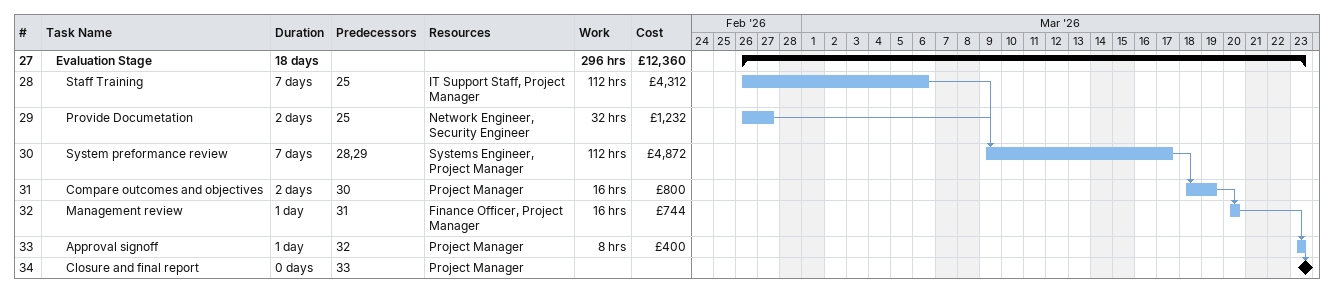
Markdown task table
| ID | Level | Task | Duration | Start | Finish | Predecessors | Resources | Work (h) | Cost (£) |
|---|---|---|---|---|---|---|---|---|---|
| 27 | 2 | **Evaluation Stage** | 18d | 2026-02-26 | 2026-03-23 |  |  | 296 | 12360 |
| 28 | 3 | Staff Training | 7d | 2026-02-26 | 2026-03-06 | 25 | IT Support Staff, Project Manager | 112 | 4312 |
| 29 | 3 | Provide Documetation | 2d | 2026-02-26 | 2026-02-27 | 25 | Network Engineer, Security Engineer | 32 | 1232 |
| 30 | 3 | System preformance review | 7d | 2026-03-09 | 2026-03-17 | 28, 29 | Systems Engineer, Project Manager | 112 | 4872 |
| 31 | 3 | Compare outcomes and objectives | 2d | 2026-03-18 | 2026-03-19 | 30 | Project Manager | 16 | 800 |
| 32 | 3 | Management review | 1d | 2026-03-20 | 2026-03-20 | 31 | Finance Officer, Project Manager | 16 | 744 |
| 33 | 3 | Approval signoff | 1d | 2026-03-23 | 2026-03-23 | 32 | Project Manager | 8 | 400 |
| 34 | 3 | Closure and final report | 0d | 2026-03-23 | 2026-03-23 | 33 | Project Manager |  |  |
